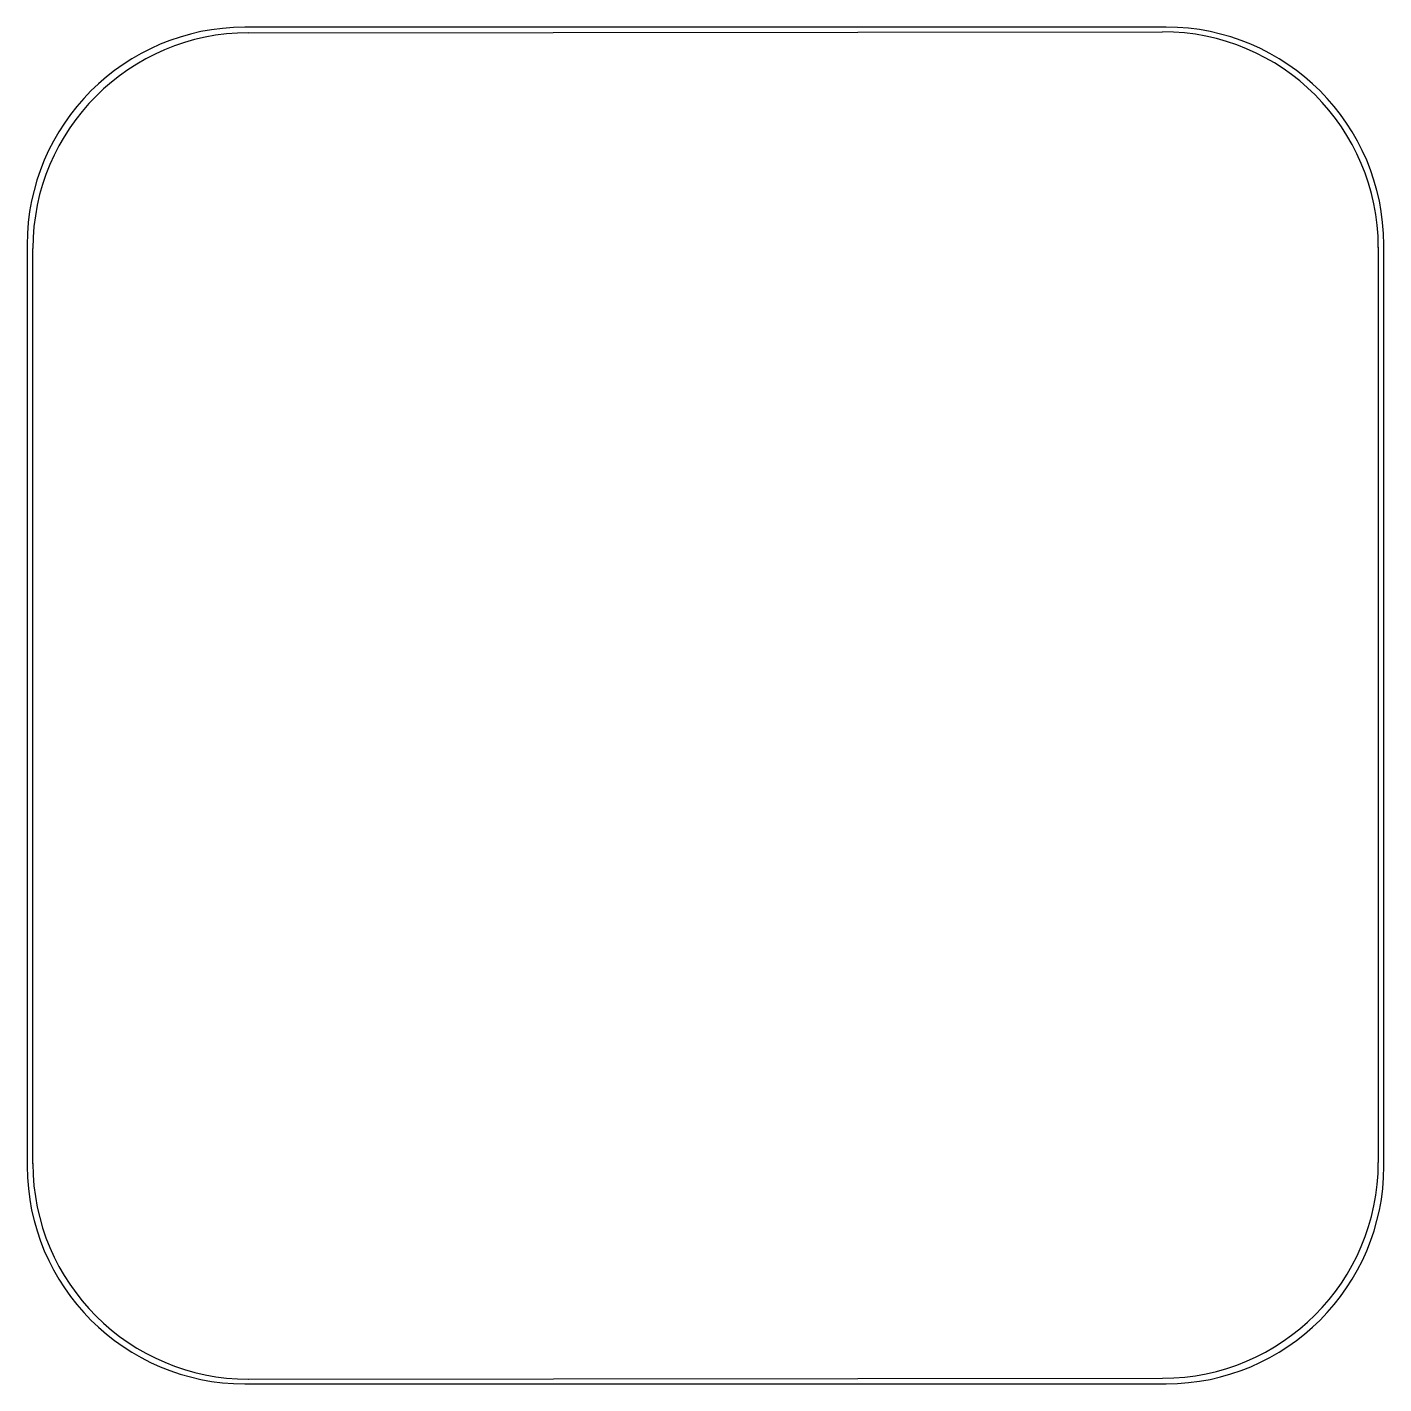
# Model space of a CAD drawing. Header units: millimetres. Extents: x -90 to 90, y 918 to 1098.
import ezdxf

# ---------------------------------------------------------------- set-up
doc = ezdxf.new("R2010")
doc.units = ezdxf.units.MM
doc.layers.get('0').update_dxf_attribs({"linetype": 'CONTINUOUS'})

msp = doc.modelspace()

# ---------------------------------------------------------------- linework, layer by layer
for p, q in [((-60.64, 1097.27), (60.64, 1097.41)), ((-89.26, 947.2), (-89.26, 1068.64)), ((-89.26, 947.2), (-89.26, 1068.64)), ((89.28, 1068.8), (89.28, 947.36)), ((-60.62, 918.59), (60.66, 918.73))]:
    msp.add_line(p, q)
msp.add_lwpolyline([(61.14, 1098.02), (-61.14, 1098.01, 0.413914), (-90.02, 1069.14), (-90.01, 946.86, 0.413914), (-61.14, 917.98), (61.14, 917.99, 0.413914), (90.02, 946.86), (90.01, 1069.14, 0.413914)], format="xyb", close=True)
for centre, start, end in [((-60.62, 1068.63), 90.0472, 179.9843), ((60.64, 1068.77), 0.0472, 89.9843), ((-60.62, 947.23), 180.0472, 269.9843), ((60.64, 947.37), 270.0472, 359.9843)]:
    msp.add_arc(centre, 28.64, start, end)

doc.saveas('drawing.dxf')
